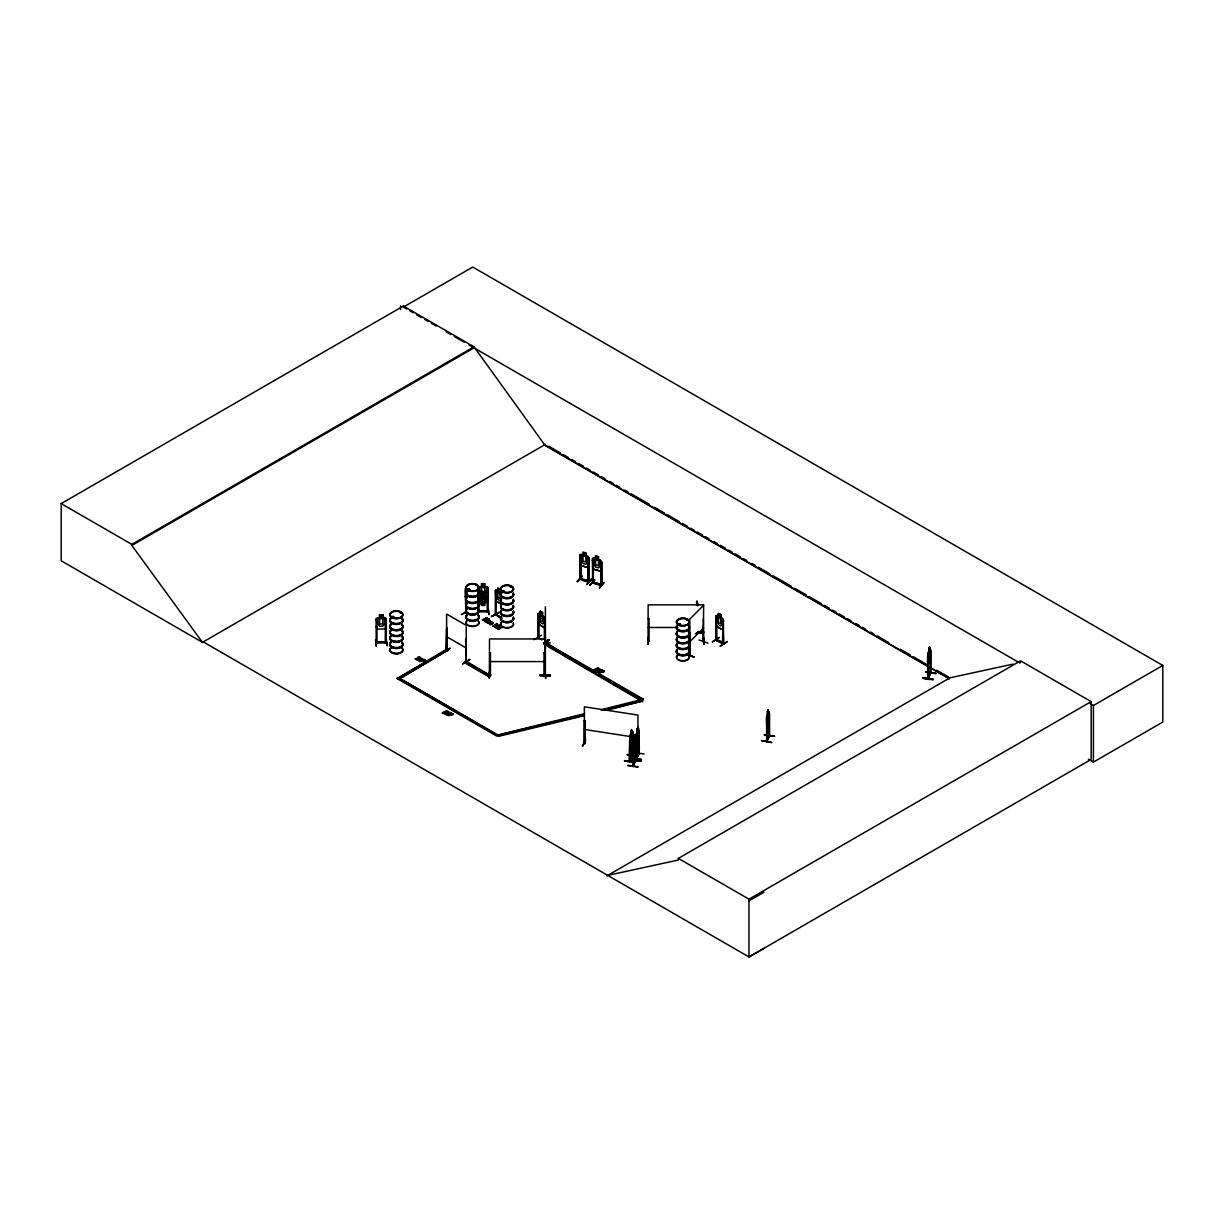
<?xml version="1.0" encoding="UTF-8"?>
<svg xmlns="http://www.w3.org/2000/svg" width="1224" height="1224" viewBox="0 0 1224 1224"><rect width="100%" height="100%" fill="white"/><g stroke="black" fill="none" stroke-linecap="round" stroke-linejoin="round"><path stroke-width="1.5" d="M698.782 632.823L698.124 631.462M698.583 632.288L698.72 631.936M635.164 747.191C637.75 733.069 629.427 766.453 635.027 747.13M636.419 744.238L638.76 736.404L638.591 739.786L636.419 744.238L636.113 734.63L638.469 728.678M632.502 755.667L631.63 729.443L629.855 737.032L629.809 761.466L631.859 755.667M631.859 755.3L632.563 754.887L629.457 761.404L629.733 738.179L630.161 760.961M632.731 766.362L635.822 759.966M632.777 766.331L633.099 740.413L632.67 742.05M633.726 736.557L634.552 734.492L633.145 741.071L633.129 766.469L633.405 743.228M633.42 765.122L635.179 760.67M635.531 761.313L635.317 736.358L635.868 760.685M635.822 760.793L633.236 766.346M636.159 758.957L636.526 732.992M636.878 757.671L636.572 759.048L637.107 731.768M638.561 753.8L638.882 730.621L638.622 753.846M638.622 753.02L639.035 753.005M639.265 753.387L636.602 758.987L636.847 735.823M766.729 715.566L766.53 741.576L767.035 740.704M768.871 736.374L769.192 713.194L768.917 736.42M766.989 741.514L769.575 735.915L769.544 713.24M769.162 735.792L769.1 734.997M928.174 677.606L928.312 678.815L930.99 672.343M930.225 673.628L930.929 673.093M627.912 765.643L637.964 767.142M627.912 765.26L637.979 766.76M631.355 758.222L641.422 759.798L631.355 758.176M631.355 757.824L641.407 759.37M634.506 762.521L624.469 760.93L634.629 762.231M641.269 760.104L631.232 758.513L641.407 759.721M771.579 742.677C767.922 741.193 750.633 739.128 771.732 742.387M933.055 679.244C915.659 674.99 923.86 680.743 933.086 679.167M688.653 655.115L694.084 657.013L688.668 654.748M632.15 737.582L630.88 742.54L630.743 731.355M930.531 656.263C926.736 676.505 926.124 650.388 930.5 648.888L930.271 673.674M703.616 605.268L689.755 619.145L690.061 655.314M703.647 641.697L703.081 626.443M450.08 648.292L444.037 651.673M629.411 760.441L629.733 738.179M633.435 765.903L633.435 765.077M543.961 674.761L545.001 673.812M391.955 617.034L393.562 617.141M393.929 617.187L392.95 616.452M400.784 612.841L400.615 612.612M470.077 589.784L469.067 589.096L468.348 590.197M468.471 589.417L469.725 590.075M476.457 585.271L476.243 585.118M476.519 585.164L476.151 585.653M504.364 591.651L503.645 590.549L503.11 591.422M504.089 591.498L503.033 590.748M510.332 587.046L511.295 587.275M510.668 586.816L511.173 586.648M680.177 624.026L679.305 623.965M686.939 619.925L686.633 620.201M543.456 642.677L550.387 642.967M694.054 656.982L688.546 655.299A6.441 3.718 0 0 1 682.9 660.731A6.441 3.718 0 0 1 677.316 655.146M478.033 594.206L479.211 591.36L487.228 591.376L488.269 594.068M478.033 595.063L479.089 597.817L487.106 597.771L488.269 595.002M579.931 562.413L580.819 565.519L587.964 567.599L588.958 565.029M587.964 567.599L589.05 565.075M716.468 640.519L716.866 625.265M716.331 639.984L715.902 615.871C717.952 614.326 722.359 617.584 723.384 619.895L723.461 644.191C725.557 641.743 707.319 636.189 723.461 643.365M716.101 639.938L723.705 644.038L722.94 620.981L722.619 643.732L722.94 620.981M584.384 742.616L585.149 743.549L584.292 743.396L584.384 720.553L585.286 720.691L585.302 743.549L584.414 742.356M585.286 720.691L584.292 720.752M585.485 739.908L582.838 746.059M585.546 739.908L582.349 746.105L585.454 740.291M637.046 728.708L637.949 728.846L637.046 728.708L636.862 751.567L637.826 751.704M636.847 750.939L637.964 750.878M637.046 751.597L637.949 750.664M637.842 750.909L637.046 750.526M636.954 751.551L637.979 751.429M533.832 639.724L541.498 635.225M631.033 731.539L631.553 730.407M631.033 732.472L631.553 731.325M631.737 732.258C634.629 725.48 631.125 754.351 629.855 744.498M630.146 735.502L632.303 731.019M637.107 728.984L637.872 727.056L637.168 730.07L637.704 728.923M633.726 737.475L634.262 735.41M632.992 740.459L635.027 736.083M637.031 732.702L637.842 730.927L637.031 737.904M627.315 754.856L637.505 756.095L627.438 754.504M635.792 738.072L635.21 761.19M639.066 753.785L639.234 730.667M632.471 755.728L629.916 761.359M634.063 752.454L644.115 753.999M636.251 758.941L638.882 753.265L636.358 758.452M640.672 761.42L630.62 759.385L640.81 761.053M767.326 711.572L768.289 709.66L768.259 712.597M768.014 711.511L767.479 712.643L768.014 710.578M766.744 715.627L769.146 711.634M767.142 718.396L766.943 741.622L767.417 711.557M764.373 735.027L774.562 736.267L764.388 734.553M766.561 741.514L769.192 735.838L769.177 711.542M764.388 734.874L774.562 736.221M929.536 649.684L929.536 646.899L928.236 653.494L928.236 678.892L928.496 655.666M928.832 648.98L929.643 646.915M928.832 649.913L929.368 647.833M930.898 650.51L930.684 673.72L930.255 648.399M930.133 659.552L928.067 664.081L927.777 661.954M935.916 673.491L925.864 671.93M927.884 677.882L930.271 673.093M927.838 677.866L927.884 678.83L930.546 673.093M712.368 642.11L719.467 637.367L712.429 641.743M465.304 611.985L466.421 612.245L465.441 612.061M466.145 612.428L466.053 613.255L466.329 596.073M538.759 638.087L537.764 637.903M545.414 641.973L545.154 617.783L538.682 613.071L537.826 613.668L537.872 638.01M375.6 639.984L376.166 645.645M375.6 639.678L376.227 646.104L375.676 639.632M495.445 614.907C494.618 612.306 497.403 617.018 501.855 618.564M495.307 614.831L495.445 590.519L496.103 601.244L501.855 604.472M489.294 672.022L489.386 677.989M647.924 638.27L648.016 644.222M648.016 643.916L648.016 637.872L648.093 644.344M577.039 581.614L582.211 575.984L577.499 581.339M582.134 576.351L577.422 581.706M496.791 623.552L496.73 624.607L492.905 626.26L496.791 623.552C491.803 631.875 508.572 618.564 495.674 627.866L495.093 627.055L496.73 624.133M495.093 627.529L496.73 624.607M496.011 626.642L497.51 623.965M393.822 617.324L392.139 617.217M638.867 728.953L639.127 752.974M766.76 740.183L766.76 741.01M501.32 599.24L500.111 600.77L497.862 599.469L496.653 596.547L497.862 588.132L500.264 589.524L500.264 592.309L501.825 593.212L496.133 590.014L497.862 590.917M376.059 643.197C374.972 640.871 379.012 642.982 376.181 643.227L376.12 618.87L377.267 617.921L385.147 617.6L386.356 618.61L386.279 642.937L375.967 642.967L377.099 642.967M386.325 642.677C385.591 644.115 384.122 641.116 386.325 641.85M545.369 606.813L545.369 675.296L545.399 673.889M633.053 765.826L633.053 743.182M580.038 556.43L580.88 556.675L580.038 556.43L579.947 579.044M580.819 565.519L588.01 567.538M588.117 559.031L589.111 559.093L588.117 559.031L588.163 581.752L588.958 581.966L589.05 557.593L587.979 556.293L580.895 554.396M593.502 560.362L592.493 560.301L593.502 560.362L593.196 583.221L592.493 558.695L593.518 557.914L600.51 560.133M595.537 555.803L598.643 556.629L598.49 559.536L600.005 560.913L600.005 566.115L598.49 567.905L595.644 567.064L594.13 564.402L594.13 559.2L595.644 558.71L595.598 555.742L595.598 558.527M580.88 556.675L580.803 579.533L580.176 579.044M585.868 553.064L585.868 555.849L587.382 557.226L587.382 562.413L585.868 564.203L583.022 563.377L581.492 560.699L581.492 555.497L583.022 555.008L582.976 552.039L586.021 552.942L585.913 555.788L589.004 557.654L588.805 581.951C583.221 581.538 579.426 578.661 579.947 578.218M592.493 566.161L593.441 569.206L600.632 571.241L593.487 569.145M598.582 559.475L601.627 561.357L601.673 585.638L600.816 585.424M600.908 562.535L601.749 562.78L600.908 562.535L600.785 585.454L600.816 584.322M589.218 580.926C562.749 573.857 608.925 586.571 580.084 579.059M591.513 578.707L586.786 584.521L592.003 579.319M594.359 579.962L590.136 585.041M590.06 585.057L594.833 579.686L589.662 585.317M593.594 582.211L601.841 584.628L593.594 582.456M599.408 587.75L604.166 582.425L599.408 588.224M487.137 611.832C488.881 609.001 486.219 612.811 488.269 611.587M490.533 674.761L489.432 674.761M490.457 675.602L490.457 674.455L489.401 675.556L489.508 638.943L544.986 638.943M545.154 617.783L545.001 675.235M649.21 640.611L648.276 640.688M648.169 618.793L649.102 618.594L648.995 641.498L648.995 640.351L648.062 641.452L648.154 604.84L703.632 604.84L703.418 641.942L703.31 618.931M703.708 640.657L702.806 640.688M689.663 632.563L689.372 655.437L690.015 654.687M698.996 639.999L708.008 643.09M446.316 650.678L446.622 627.82L446.301 650.648L450.111 648.383L442.751 652.193M466.298 661.771L466.222 625.372L446.622 614.05L446.638 650.831L446.959 628.004M689.755 641.789L703.616 627.912M376.135 618.931L379.547 617.829L379.532 614.984L382.944 614.876L382.944 617.722L384.535 618.701L384.535 623.903L382.837 626.183L379.654 626.275L377.956 624.102L377.956 618.9L379.654 617.921L379.532 614.984M481.567 602.56L478.033 601.627L478.033 587.52L481.567 586.602M478.033 587.581L479.119 586.587M488.162 601.504L487.137 602.453L479.288 602.514M385.285 641.881L386.187 641.835M386.218 642.692L385.3 642.921L385.285 620.063L386.233 620.247L385.285 620.063M386.233 642.891L386.218 620.048M491.818 623.857L490.227 624.286L489.355 622.909L489.814 624.546A1.576 0.903 0 0 0 490.64 624.73L491.818 624.332L491.528 622.297L493.394 623.353L491.298 622.848L491.926 624.133M400.615 613.086L399.804 612.612M468.195 589.494L468.899 589.157L468.624 590.044M469.496 590.044L468.807 589.218M678.754 623.888L679.779 624.332M679.305 623.674C676.398 625.097 682.518 625.127 679.626 623.674M579.977 555.053L580.941 554.334M592.6 558.756L593.563 558.022M698.69 632.012L698.353 632.93L698.353 632.12M495.368 590.565L496.21 589.968M465.441 588.637L466.665 588.3M715.979 615.963L716.805 615.381M488.147 610.699L477.972 611.082L487.106 610.761M487.213 611.587L487.213 588.943L488.162 589.142L487.213 588.943M478.079 611.893L488.162 611.801L488.162 587.489M489.508 674.516L490.457 674.776M543.93 674.959L545.43 674.455M543.991 674.485L544.144 675.587M702.806 641.483C702.255 638.668 705.055 641.973 702.806 641.514L702.683 627.683M702.698 641.452L703.739 641.238M489.646 621.578L488.881 620.186L490.503 621.562L488.116 623.031L486.464 621.318L489.646 621.578L486.234 622.205L487.932 623.031L486.999 622.098L489.156 621.869L486.953 621.532L489.156 621.869M489.646 622.052L488.391 620.461M423.152 660.44L424.544 659.491C426.289 661.358 420.291 660.991 425.126 659.828M423.152 660.899L424.544 659.491M451.396 714.479L452.788 713.546C454.532 715.413 448.535 715.046 453.37 713.883M451.396 714.954L452.788 713.546M602.591 671.655L603.998 670.721C605.727 672.588 599.729 672.206 604.564 671.043M602.591 672.129L603.998 670.721M715.902 615.871L715.872 640.183L723.384 644.145M720.967 614.739L718.488 613.576L718.564 616.315L717.233 616.621L717.233 621.823L718.488 624.714L720.814 625.969L722.053 624.424L720.967 614.739L718.396 613.438L718.488 616.361M716.621 617.86L715.933 617.493L716.698 640.55M723.461 627.331L722.527 629.687L716.728 626.474L715.902 623.353L716.667 626.535L722.527 629.687L723.461 619.849M723.629 621.348L722.696 621.134M727.148 641.452L720.033 646.318L727.194 641.881M466.145 588.01L465.365 588.56L465.962 613.178M465.441 612.887L466.145 613.255L466.329 590.412M466.191 611.801L461.8 614.372M466.13 612.138L461.417 614.57M538.101 615.152L538.759 615.534M544.42 619.053L545.338 619.283L544.42 619.053L544.42 639.8M538.591 637.781L541.712 639.265M544.573 642.003L548.979 639.463L544.603 642.064M544.665 642.462L549.346 640.091L544.971 642.707M465.64 639.096L466.007 661.954M490.564 675.556L466.007 661.128M203.368 641.942L202.572 642.416L61.2 560.791L61.2 503.599L403.369 306.046L474.009 346.82L544.649 444.802L949.09 678.31M403.369 306.046L403.369 307.102L472.755 267.046L1162.8 665.443L1162.8 722.053L1093.415 762.108L1088.457 759.232M61.2 503.599L131.84 544.374L474.009 346.82M763.96 948.416L748.981 956.954L203.276 641.896L202.465 642.355L131.84 545.43L474.009 347.876M202.465 642.355L545.445 444.343M495.659 592.049L495.766 614.708L500.692 617.584M497.862 588.316L500.264 589.524M420.077 657.579C418.226 660.593 414.446 659.537 416.068 658.833L420.077 657.579L417.965 656.921M482.44 619.742C492.308 615.412 481.828 619.268 487.091 619.711C493.211 616.422 483.067 624.653 484.857 619.421C483.465 621.67 481.721 618.977 482.944 620.522M482.44 620.216L486.831 617.799M420.077 657.104L416.068 658.833M499.132 612.597L491.359 616.605L498.719 612.352M484.735 621.547L489.141 619.13M488.422 620.951C493.088 619.849 487.81 625.388 487.932 622.572M487.749 622.741L489.156 622.343M505.436 733.406L496.623 736.007L397.142 678.555L446.179 649.546L447.602 650.372L398.58 679.381L447.602 650.372M397.142 678.555L444.542 651.199M492.874 623.643C492.017 618.885 490.778 625.632 489.371 622.924M492.905 626.26L497.51 624.439M495.093 627.055L499.56 625.143M502.467 627.514L500.968 626.443A1.744 1.01 0 0 0 499.973 626.336C502.008 631.859 492.997 626.306 499.086 628.952C496.883 624.454 505.221 628.907 500.968 625.969A1.744 1.01 0 0 0 499.973 625.877C497.587 626.168 500.846 630.375 497.25 627.529M496.5 628.08L497.189 627.254M540.243 611.281L542.737 612.627L542.569 615.504L543.777 617.126L543.777 622.327L542.569 623.857L540.319 622.557L539.111 619.635L540.319 611.235L540.319 614.02M490.457 652.698L489.508 652.698L490.457 652.698L490.442 676.015L489.003 676.826L464.493 662.674L465.931 661.113M464.493 662.674L465.931 661.863L475.738 667.524M538.575 624.332L537.902 621.088L538.56 624.347L544.236 627.606L545.062 625.311M621.532 705.529L641.804 700.663L643.227 699.134L545.185 642.524L543.747 643.35L642.585 701.031L607.563 710.149M464.493 661.97L489.003 676.122L490.411 675.327M442.92 712.521L443.455 712.215C450.86 709.889 447.617 712.597 443.455 712.689C437.718 713.301 453.385 713.974 446.729 710.899L446.194 711.221M446.163 710.746L448.489 711.679L443.853 712.552M594.114 669.696L594.65 669.375C601.871 667.187 598.98 669.482 594.65 669.849C588.912 670.477 604.579 671.135 597.924 668.059L597.373 668.381M597.373 667.906L599.699 668.855L595.048 669.727M397.142 677.851L496.623 735.287L584.674 713.668M601.259 709.691L643.227 699.134M606.92 875.864L949.901 677.836L1013.089 664.096M607.716 875.389L678.356 860.028L678.356 858.391L1020.525 660.838L1091.165 701.612L1091.165 759.4L748.981 956.954L748.981 899.166L1091.165 701.612M1020.525 662.475L1019.73 662.949L469.083 345.03M1090.14 703.601L1093.415 705.498L1162.8 665.443M748.981 900.818L763.96 892.281M392.644 616.743L392.797 616.406M393.623 617.324L393.302 616.406M680.131 624.592L680.085 624.317M584.276 743.182L585.393 743.351M588.178 581.461L588.285 558.832M592.569 581.92L593.487 582.165M592.569 582.746L592.707 581.936M489.294 678.387L489.34 671.976M649.102 641.498L648.276 641.483M769.299 735.593L767.142 740.229M593.426 582.394L592.401 582.134M468.899 589.448L469.067 589.279M465.931 661.939L465.885 638.943M509.123 732.518L531.231 727.209M534.919 726.322L557.027 721.013M560.714 720.125L582.823 714.816M601.259 710.394L617.845 706.416M400.003 678.555L498.841 735.548L583.603 715.198M603.876 710.318L642.585 701.031M460.469 713.47L498.841 736.251L583.603 715.902M465.579 612.627L466.421 613.071M538.009 637.75L541.467 639.418M376.151 642.126L385.407 642.156M478.003 610.807L478.079 611.923L479.012 611.648M478.079 611.618L478.905 611.648M648.261 641.177L649.102 641.238M696.93 604.778L697.022 600.892L697.695 605.635L696.441 602.376L697.221 603.83M696.823 633.114L703.739 632.624L695.247 633.634M469.327 590.351L468.394 590.075M503.829 591.345L503.049 591.345M503.645 591.682L502.942 591.651M716.178 639.984L716.499 639.662M538.254 636.97L538.591 638.362L538.514 615.672M929.506 649.837L929.949 655.024L928.679 659.981L928.236 658.696M634.414 737.414L634.843 742.586L633.588 747.543L633.145 746.273M379.547 615.045L382.944 614.938M385.147 617.661L382.944 617.661L382.821 614.968M376.992 620.323L376.043 620.354L377.007 620.522L376.992 642.967M386.203 639.724L387.182 645.767L386.141 639.356M481.567 583.879L484.75 583.863M484.857 586.556L486.448 587.566L486.448 592.768L484.75 595.002L481.567 595.017L479.854 592.798L479.854 587.596L481.567 586.663L481.445 583.726L484.857 583.756L484.75 586.648L488.269 587.505L488.269 601.611L484.857 602.621M479.181 586.678L487.076 586.541M477.972 589.218L478.905 589.004L477.972 589.004L477.972 611.862M481.567 605.283C489.707 604.595 478.278 607.655 481.567 602.499L479.854 601.581L479.854 596.379L481.567 594.13L484.75 594.114L486.448 596.333L486.448 601.535L484.75 602.468L484.857 605.421M488.208 608.68L488.896 614.693L488.361 608.634M703.708 638.331L703.846 644.222M545.001 652.591L544.037 652.912L544.986 652.698M545.062 672.45L545.705 678.448L545.093 674.975M539.998 675.633L550.387 675.617L539.998 675.648L539.983 674.852L550.387 674.822L550.387 675.602M539.983 675.296L550.387 675.526M648.154 627.484L677.744 627.484M489.508 661.587L544.986 661.587M392.766 617.156L393.501 616.575M499.025 612.474L491.773 616.376M639.326 748.706L636.694 754.504L639.463 748.66M927.777 654.473L927.914 678.769M935.916 673.521L925.726 672.282M925.742 672.129L935.794 673.368M769.177 719.008L766.714 726.811L766.423 717.218M632.609 731.325L632.471 742.509M633.558 736.374L633.665 739.174M584.384 729.443L637.949 737.72M636.113 742.127L636.526 744.253M632.777 749.547L633.083 751.658M627.331 754.703L637.398 756.279M630.651 759.706L640.825 761.098M592.783 582.762L601.841 585.454L601.749 562.78M601.581 584.842L601.428 585.638L592.569 583.007M584.307 743.427L584.384 706.799L637.949 715.076L637.949 730.177M583.068 554.962L579.87 554.992L579.916 579.334M593.472 557.976L595.69 558.649M704.305 644.283L704.29 638.316M580.865 579.289L580.712 556.859M600.816 584.598L600.647 585.347M636.725 754.045L639.402 748.277M466.069 590.565L465.411 590.182L465.778 612.704M541.712 639.861L538.101 637.796L537.994 613.698M403.369 307.102L406.659 308.999M409.948 310.896L413.238 312.793M416.512 314.69L421.438 317.536M424.728 319.433L428.017 321.331M431.307 323.228L436.234 326.074M446.087 331.765L451.013 334.611M454.303 336.508L464.156 342.185M548.75 446.24L560.301 452.911M563.606 454.823L568.563 457.684M571.853 459.581L575.158 461.494M578.462 463.391L583.42 466.252M586.724 468.165L590.014 470.077M593.319 471.974L598.276 474.836M601.581 476.748L604.87 478.645M609.827 481.506L613.132 483.419M616.437 485.316L619.726 487.228M624.684 490.09L627.989 491.987M631.293 493.899L649.454 504.38M654.396 507.241L664.311 512.963M667.6 514.86L679.167 521.531M682.457 523.444L687.414 526.305M690.718 528.202L694.023 530.114M697.328 532.027L702.27 534.873M705.575 536.785L708.88 538.698M713.822 541.543L717.126 543.456M720.431 545.369L725.388 548.23M728.693 550.127L731.983 552.039M735.287 553.937L740.245 556.798M743.549 558.71L746.839 560.607M751.796 563.468L755.101 565.381M758.406 567.278L769.957 573.949M773.262 575.861L791.423 586.342M794.713 588.254L806.279 594.925M809.569 596.822L821.136 603.509M824.425 605.406L829.382 608.267M832.687 610.179L835.992 612.077M839.297 613.989L844.239 616.85M847.544 618.747L850.848 620.66M855.79 623.521L859.095 625.418M862.4 627.331L865.705 629.228M870.662 632.089L873.951 634.001M877.256 635.899L888.808 642.585M900.374 649.256L910.274 654.962M913.578 656.875L926.782 664.494M936.681 670.216L948.248 676.887M543.563 444.649L949.334 678.922M540.319 611.419L542.569 612.719M537.81 616.299L545.062 620.461M538.713 624.225L544.267 627.438M496.24 601.137L501.794 604.335M594.114 670.171L596.501 671.548M500.692 617.003L496.133 614.678L501.855 617.982M581.125 663.989L545.185 642.524M584.399 665.871L595.843 672.481M599.102 674.363L610.547 680.972M613.821 682.854L643.227 699.837M543.747 644.053L642.585 701.735M486.831 618.273L486.311 617.508M489.141 619.604L488.621 618.839M484.735 621.073L485.255 621.838M446.622 636.694L466.222 648.016M446.179 650.25L447.602 651.076M478.997 669.406L490.442 676.015M414.967 658.65L417.262 659.996M403.277 680.452L457.21 711.588M442.92 712.995L445.307 714.388M678.356 858.391L748.981 899.166M538.728 638.102L538.759 621.195M496.5 627.606C500.448 631.936 499.285 624.362 501.809 627.836M488.804 623.215L489.814 624.072A1.576 0.903 0 0 0 490.64 624.255L490.732 622.588L492.844 623.169M501.32 594.038L500.111 592.401L500.188 589.57M469.832 659.69L462.473 664.005L469.802 659.277M722.466 618.518L723.308 619.895M377.267 629.044L376.242 626.321L377.191 629.136L385.193 628.891L386.356 626.091M487.137 591.406L488.269 594.145M697.053 601.856L697.466 603.019M697.053 602.789L697.466 603.937M766.882 721.441L767.326 722.711L768.596 717.754L768.182 709.645M636.587 738.868L637.031 740.138L638.285 735.18L637.872 727.056M629.886 744.422L630.238 746.701M385.178 641.896L377.099 642.141M1093.415 705.498L1093.415 762.108M929.536 646.899L929.613 649.852M697.588 602.866L697.588 605.559M689.984 632.655L690.045 655.36M637.949 739.755L637.842 751.735L637.857 739.954M634.445 734.476L634.522 737.429M632.471 750.067L631.859 756.248L631.89 742.983M592.554 558.634L592.538 583.037M544.665 626.443L544.665 639.662M544.037 652.698L543.93 675.556M497.938 588.27L497.938 591.054M496.317 592.431L496.133 615.259L496.057 592.569M487.091 619.711L484.857 619.421M478.905 589.004L478.813 611.908M466.665 589.325L466.665 594.527M400.6 305.832L400.6 309.58M131.84 544.374L131.84 545.43M688.592 632.058A6.579 3.794 0 0 1 682.9 637.75A6.579 3.794 0 0 1 677.209 632.058M688.515 632.441A6.487 3.749 0 0 1 682.9 638.071A6.487 3.749 0 0 1 677.285 632.441M688.485 637.337A6.441 3.718 0 0 1 682.9 642.921A6.441 3.718 0 0 1 677.316 637.337M688.5 637.689A6.457 3.733 0 0 1 682.9 643.288A6.457 3.733 0 0 1 677.3 637.689M688.592 625.816A6.579 3.794 0 0 1 682.9 631.508A6.579 3.794 0 0 1 677.209 625.816M688.515 631.4A6.487 3.749 0 0 1 682.9 637.016A6.487 3.749 0 0 1 677.285 631.4M688.515 626.198A6.487 3.749 0 0 1 682.9 631.813A6.487 3.749 0 0 1 677.285 626.198M688.592 631.737A6.579 3.794 0 0 1 682.9 637.429A6.579 3.794 0 0 1 677.209 631.737M688.592 625.495A6.579 3.794 0 0 1 682.9 631.186A6.579 3.794 0 0 1 677.209 625.495M688.515 625.158A6.472 3.733 0 0 1 682.9 630.758A6.472 3.733 0 0 1 677.3 625.158M688.592 649.868A6.579 3.794 0 0 1 682.9 655.559A6.579 3.794 0 0 1 677.209 649.868M688.515 650.25A6.487 3.749 0 0 1 682.9 655.88A6.487 3.749 0 0 1 677.285 650.25M688.5 638.255A6.457 3.733 0 0 1 682.9 643.839A6.457 3.733 0 0 1 677.3 638.255M688.515 655.498A6.487 3.749 0 0 1 682.9 661.128A6.487 3.749 0 0 1 677.285 655.498M688.531 637.933A6.503 3.749 0 0 1 682.9 643.564A6.503 3.749 0 0 1 677.27 637.933M688.592 643.625A6.579 3.794 0 0 1 682.9 649.317A6.579 3.794 0 0 1 677.209 643.625M688.515 649.21A6.487 3.749 0 0 1 682.9 654.825A6.487 3.749 0 0 1 677.285 649.21M688.515 644.008A6.487 3.749 0 0 1 682.9 649.623A6.487 3.749 0 0 1 677.285 644.008M688.592 649.546A6.579 3.794 0 0 1 682.9 655.238A6.579 3.794 0 0 1 677.209 649.546M688.592 643.304A6.579 3.794 0 0 1 682.9 648.995A6.579 3.794 0 0 1 677.209 643.304M688.515 642.967A6.472 3.733 0 0 1 682.9 648.567A6.472 3.733 0 0 1 677.3 642.967M513.437 599.913A6.579 3.794 0 0 1 506.231 604.656A6.579 3.794 0 0 1 501.381 598.995M513.33 600.28A6.472 3.733 0 0 1 506.231 604.962A6.472 3.733 0 0 1 501.473 599.378M513.315 605.176A6.441 3.718 0 0 1 506.246 609.827A6.441 3.718 0 0 1 501.503 604.274M513.361 605.513A6.503 3.749 0 0 1 506.231 610.21A6.503 3.749 0 0 1 501.457 604.61M513.437 593.655A6.579 3.794 0 0 1 506.231 598.414A6.579 3.794 0 0 1 501.381 592.737M513.33 599.24A6.472 3.733 0 0 1 506.231 603.906A6.472 3.733 0 0 1 501.473 598.337M513.346 594.038A6.487 3.749 0 0 1 506.231 598.72A6.487 3.749 0 0 1 501.473 593.135M513.437 599.592A6.579 3.794 0 0 1 506.231 604.335A6.579 3.794 0 0 1 501.381 598.674M513.437 593.334A6.579 3.794 0 0 1 506.231 598.092A6.579 3.794 0 0 1 501.381 592.416M513.346 592.982A6.487 3.749 0 0 1 506.231 597.679A6.487 3.749 0 0 1 501.473 592.079M513.437 617.722A6.579 3.794 0 0 1 506.231 622.465A6.579 3.794 0 0 1 501.381 616.804M513.33 618.089A6.472 3.733 0 0 1 506.231 622.771A6.472 3.733 0 0 1 501.473 617.187M513.315 622.985A6.441 3.718 0 0 1 506.246 627.637A6.441 3.718 0 0 1 501.503 622.083M513.529 607.058A6.441 3.718 0 0 1 505.42 610.654A6.441 3.718 0 0 1 501.503 605.207M513.361 623.322A6.503 3.749 0 0 1 506.231 628.019A6.503 3.749 0 0 1 501.457 622.419M513.361 605.773A6.503 3.749 0 0 1 506.231 610.47A6.503 3.749 0 0 1 501.457 604.87M513.437 611.464A6.579 3.794 0 0 1 506.231 616.223A6.579 3.794 0 0 1 501.381 610.547M513.33 617.049A6.472 3.733 0 0 1 506.231 621.716A6.472 3.733 0 0 1 501.473 616.146M513.33 611.847A6.472 3.733 0 0 1 506.231 616.514A6.472 3.733 0 0 1 501.473 610.944M513.437 617.401A6.579 3.794 0 0 1 506.231 622.144A6.579 3.794 0 0 1 501.381 616.483M513.437 611.143A6.579 3.794 0 0 1 506.231 615.902A6.579 3.794 0 0 1 501.381 610.225M513.346 610.791A6.487 3.749 0 0 1 506.231 615.473A6.487 3.749 0 0 1 501.473 609.889M402.084 624.791A6.579 3.794 0 0 1 396.392 630.482A6.579 3.794 0 0 1 390.701 624.791M401.992 625.189A6.472 3.733 0 0 1 396.392 630.788A6.472 3.733 0 0 1 390.793 625.189M401.977 630.069A6.441 3.718 0 0 1 396.392 635.654A6.441 3.718 0 0 1 390.808 630.069M402.023 630.207A6.503 3.749 0 0 1 396.392 635.837A6.503 3.749 0 0 1 390.762 630.207M402.084 618.548A6.579 3.794 0 0 1 396.392 624.24A6.579 3.794 0 0 1 390.701 618.548M402.007 624.133A6.487 3.749 0 0 1 396.392 629.748A6.487 3.749 0 0 1 390.777 624.133M401.992 618.931A6.472 3.733 0 0 1 396.392 624.546A6.472 3.733 0 0 1 390.793 618.931M402.084 624.469A6.579 3.794 0 0 1 396.392 630.161A6.579 3.794 0 0 1 390.701 624.469M402.084 618.227A6.579 3.794 0 0 1 396.392 623.919A6.579 3.794 0 0 1 390.701 618.227M402.007 617.891A6.487 3.749 0 0 1 396.392 623.506A6.487 3.749 0 0 1 390.777 617.891M402.084 642.6A6.579 3.794 0 0 1 396.392 648.292A6.579 3.794 0 0 1 390.701 642.6M401.992 642.998A6.472 3.733 0 0 1 396.392 648.598A6.472 3.733 0 0 1 390.793 642.998M401.992 631.003A6.457 3.733 0 0 1 396.392 636.602A6.457 3.733 0 0 1 390.793 631.003M402.007 648.23A6.487 3.749 0 0 1 396.392 653.861A6.487 3.749 0 0 1 390.777 648.23M402.023 630.651A6.503 3.749 0 0 1 396.392 636.281A6.503 3.749 0 0 1 390.762 630.651M402.084 636.358A6.579 3.794 0 0 1 396.392 642.049A6.579 3.794 0 0 1 390.701 636.358M402.007 641.942A6.487 3.749 0 0 1 396.392 647.557A6.487 3.749 0 0 1 390.777 641.942M401.992 636.74A6.472 3.733 0 0 1 396.392 642.355A6.472 3.733 0 0 1 390.793 636.74M402.084 642.279A6.579 3.794 0 0 1 396.392 647.97A6.579 3.794 0 0 1 390.701 642.279M402.084 636.036A6.579 3.794 0 0 1 396.392 641.728A6.579 3.794 0 0 1 390.701 636.036M402.007 635.7A6.487 3.749 0 0 1 396.392 641.315A6.487 3.749 0 0 1 390.777 635.7M478.202 597.542A6.579 3.794 0 0 1 472.495 603.233A6.579 3.794 0 0 1 466.803 597.542M478.125 597.924A6.487 3.749 0 0 1 472.495 603.539A6.487 3.749 0 0 1 466.879 597.924M478.079 602.82A6.441 3.718 0 0 1 472.495 608.404A6.441 3.718 0 0 1 466.91 602.82M478.125 603.157A6.487 3.749 0 0 1 472.495 608.787A6.487 3.749 0 0 1 466.879 603.157M478.202 591.284A6.579 3.794 0 0 1 472.495 596.991A6.579 3.794 0 0 1 466.803 591.284M478.125 596.884A6.487 3.749 0 0 1 472.495 602.499A6.487 3.749 0 0 1 466.879 596.884M478.125 591.682A6.487 3.749 0 0 1 472.495 597.297A6.487 3.749 0 0 1 466.879 591.682M478.202 597.22A6.579 3.794 0 0 1 472.495 602.912A6.579 3.794 0 0 1 466.803 597.22M478.202 590.962A6.579 3.794 0 0 1 472.495 596.669A6.579 3.794 0 0 1 466.803 590.962M478.125 590.626A6.487 3.749 0 0 1 472.495 596.256A6.487 3.749 0 0 1 466.879 590.626M478.202 615.351A6.579 3.794 0 0 1 472.495 621.042A6.579 3.794 0 0 1 466.803 615.351M478.125 615.733A6.487 3.749 0 0 1 472.495 621.348A6.487 3.749 0 0 1 466.879 615.733M478.079 620.629A6.441 3.718 0 0 1 472.495 626.214A6.441 3.718 0 0 1 466.91 620.629M478.094 603.738A6.457 3.733 0 0 1 472.495 609.322A6.457 3.733 0 0 1 466.91 603.738M478.125 620.966A6.487 3.749 0 0 1 472.495 626.596A6.487 3.749 0 0 1 466.879 620.966M478.125 603.401A6.503 3.749 0 0 1 472.495 609.032A6.503 3.749 0 0 1 466.879 603.401M478.202 609.093A6.579 3.794 0 0 1 472.495 614.8A6.579 3.794 0 0 1 466.803 609.093M478.125 614.693A6.487 3.749 0 0 1 472.495 620.308A6.487 3.749 0 0 1 466.879 614.693M478.125 609.491A6.487 3.749 0 0 1 472.495 615.106A6.487 3.749 0 0 1 466.879 609.491M478.202 615.029A6.579 3.794 0 0 1 472.495 620.721A6.579 3.794 0 0 1 466.803 615.029M478.202 608.772A6.579 3.794 0 0 1 472.495 614.479A6.579 3.794 0 0 1 466.803 608.772M478.125 608.435A6.487 3.749 0 0 1 472.495 614.066A6.487 3.749 0 0 1 466.879 608.435M422.54 659.537C418.746 663.989 418.088 658.13 422.54 659.537M422.54 659.063C417.767 663.882 419.128 656.661 423.152 659.415C420.016 664.907 415.624 658.038 422.54 659.063M450.784 713.592C446.255 718.672 445.567 710.44 451.228 712.796C449.652 717.616 444.358 713.057 450.784 713.592M450.784 713.118C447.051 717.555 446.408 711.695 450.784 713.118M601.994 670.752C597.236 675.74 596.929 667.646 602.438 669.956C600.846 674.975 595.629 670.14 601.994 670.752M601.994 670.278C597.174 675.082 598.612 667.937 602.591 670.63C599.469 676.168 595.078 669.176 601.994 670.278M631.921 738.929L631.14 737.98C630.345 751.261 629.87 730.315 631.125 736.772L631.89 732.595L631.921 738.929M624.592 760.578L634.659 762.215L624.592 760.639M923.018 678.004L933.086 679.641L923.018 678.004M418.226 660.057C422.907 664.005 424.376 654.457 418.226 660.057M446.485 714.571C451.151 718.534 452.62 708.971 446.485 714.571M480.206 595.17L482.455 598.459L480.298 601.673L483.205 599.102L486.004 601.627L483.878 598.459C488.361 594.956 484.337 593.441 483.143 597.847L480.206 595.17M601.581 568.732L600.51 571.195L601.673 568.778M631.706 733.329L630.88 740.306L631.706 733.329M634.414 738.347L633.588 745.324L634.414 738.347M768.152 713.516L767.326 720.492L768.152 713.516M929.506 650.77L928.679 657.747L929.506 650.77M465.441 595.981L466.114 599.224L465.441 595.981M703.632 631.859L696.823 632.64L703.632 631.936M382.27 615.519L380.22 615.58L380.22 616.514L382.27 616.452L382.27 615.519M382.837 618.747L379.654 618.854L379.654 624.056L382.837 623.949L382.837 618.747M484.184 584.322L482.134 584.338L482.134 585.271L484.184 585.256L484.184 584.322M484.75 587.566L481.567 587.596L481.567 592.798L484.75 592.768L484.75 587.566M484.75 596.348L481.567 596.363L481.567 601.565L484.75 601.535L484.75 596.348M484.184 603.86L482.134 603.876L482.134 604.809L484.184 604.794L484.184 603.86M585.347 553.37L583.527 552.835L585.347 554.304L585.347 553.37M597.97 557.073L596.149 556.538L597.97 558.006L597.97 557.073M585.868 556.767L583.022 555.941L583.022 561.143L585.868 561.969L585.868 556.767M598.49 560.47L595.644 559.643L595.644 564.845L598.49 565.672L598.49 560.47M720.401 615.075L718.901 614.264L720.401 615.993L720.401 615.075M720.814 618.548L718.488 617.294L718.488 622.496L720.814 623.75L720.814 618.548M542.171 612.949L540.717 612.107L542.171 613.882L542.171 612.949M499.698 589.861L498.26 589.019L499.698 590.779L499.698 589.861M542.569 616.422L540.319 615.121L540.319 620.323L542.569 621.624L542.569 616.422M500.111 593.334L497.862 592.034L497.862 597.236L500.111 598.536L500.111 593.334M679.672 625.02A6.457 3.733 0 0 0 689.357 621.792A6.457 3.733 0 0 0 679.672 618.564A6.457 3.733 0 0 0 679.672 625.02M679.672 625.541A6.457 3.733 0 0 0 689.357 622.312A6.457 3.733 0 0 0 679.672 619.084A6.457 3.733 0 0 0 679.672 625.541M678.31 624.653A6.503 3.749 0 0 0 689.173 622.97A6.503 3.749 0 0 0 681.217 618.365A6.503 3.749 0 0 0 678.31 624.653M502.483 591.391A6.503 3.749 0 0 0 513.361 589.708A6.503 3.749 0 0 0 505.405 585.118A6.503 3.749 0 0 0 502.483 591.391M503.844 592.493A6.472 3.733 0 0 0 513.56 589.249A6.472 3.733 0 0 0 503.844 586.021A6.472 3.733 0 0 0 503.844 592.493M502.483 591.59A6.503 3.749 0 0 0 513.361 589.907A6.503 3.749 0 0 0 505.405 585.317A6.503 3.749 0 0 0 502.483 591.59M393.149 617.753A6.487 3.749 0 0 0 402.88 614.509A6.487 3.749 0 0 0 393.149 611.266A6.487 3.749 0 0 0 393.149 617.753M391.833 617.676A6.441 3.718 0 0 0 402.619 616.009A6.441 3.718 0 0 0 394.725 611.449A6.441 3.718 0 0 0 391.833 617.676M393.149 617.967A6.503 3.749 0 0 0 402.895 614.723A6.503 3.749 0 0 0 393.149 611.464A6.503 3.749 0 0 0 393.149 617.967M396.392 653.463A6.441 3.718 0 0 0 401.977 647.879A6.503 3.749 0 0 1 396.392 653.647A6.503 3.749 0 0 1 390.762 648.016A6.441 3.718 0 0 0 396.392 653.463M469.251 590.534A6.487 3.749 0 0 0 478.982 587.291A6.487 3.749 0 0 0 469.251 584.047A6.487 3.749 0 0 0 469.251 590.534M469.266 591.024A6.457 3.733 0 0 0 478.967 587.795A6.457 3.733 0 0 0 469.266 584.552A6.457 3.733 0 0 0 469.266 591.024M469.251 590.718A6.503 3.749 0 0 0 478.997 587.459A6.503 3.749 0 0 0 469.251 584.215A6.503 3.749 0 0 0 469.251 590.718"/></g></svg>
